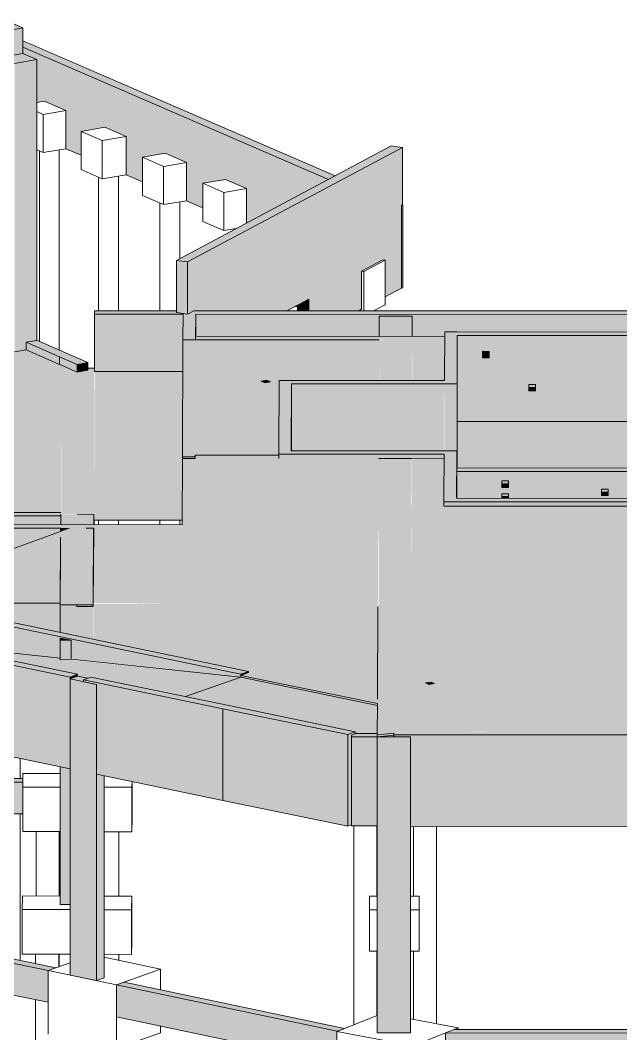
# Model space of a CAD drawing. Header units: centimetres. Extents: x -2102 to 22188, y -1637 to 88376.
# Drawn here: x 20011 to 20918, y 75452 to 76983 of the extents above; entities that cross this region are included whole.
import ezdxf

# ---------------------------------------------------------------- set-up
doc = ezdxf.new("R2010")
doc.units = ezdxf.units.CM
for name, color, linetype, lineweight in [('A-FLOR', 7, 'Continuous', 18), ('S-BEAM', 7, 'Continuous', 18), ('S-COLS', 7, 'Continuous', 18), ('S-FNDN', 7, 'Continuous', 18)]:
    doc.layers.add(name, color=color, linetype=linetype, lineweight=lineweight)

msp = doc.modelspace()

# ---------------------------------------------------------------- hatches: boundary and pattern name
at = {"layer": 'A-FLOR', "true_color": 0xbfbfbf}
for points in [[(19809.52, 76413.48), (20078.43, 76459.68), (20019.81, 76485.23), (20000.85, 76482.82), (19980.97, 76491.49), (19729.63, 76448.31), (19772.51, 76429.62)], [(20651.72, 76438.93), (20651.72, 76500.34), (20602.79, 76500.12), (20603.09, 76438.95), (20651.69, 76438.93)], [(20709.26, 76473.39), (20709.28, 76478.59), (20719.26, 76478.59), (20719.26, 76482.98), (20709.26, 76482.99), (20709.26, 76478.59)], [(20255.42, 76239.67), (20255.81, 76452.36), (20123.08, 76452.4), (20122.15, 76239.71), (20255.34, 76239.67)], [(20072.15, 76239.71), (20073.04, 76442.59), (19602.52, 76361.77), (19601.98, 76239.87), (20065.23, 76239.71)], [(20380.32, 76435.51), (20383.47, 76436.96), (20383.47, 76439.28), (20375, 76437.82), (20376.98, 76436.96)], [(20383.47, 76436.05), (20388.79, 76436.96), (20383.47, 76439.28), (20383.47, 76436.96)], [(20551.04, 76102.52), (20552, 76320.91), (20401.23, 76320.96), (20401.23, 76323.5), (20265.03, 76323.55), (20255.81, 76321.04), (20255.31, 76216), (20121.66, 76216), (20121.16, 76102.67), (20516.42, 76102.53)], [(20650.91, 76254.32), (20650.93, 76320.87), (20602, 76320.05), (20602.47, 76254.33), (20631.59, 76254.32)], [(21057.43, 76102.36), (21058.08, 76248.98), (20601.68, 76249.41), (20601.04, 76102.51), (21057.13, 76102.36)], [(20072.07, 76221.26), (20072.12, 76234.52), (19601.96, 76234.66), (19601.56, 76221.41), (20071.82, 76221.26)], [(20255.37, 76228.13), (20255.31, 76239.67), (20122.15, 76239.67), (20122.15, 76228.17), (20255.34, 76228.13)], [(20071.16, 76102.68), (20071.6, 76202.02), (19818.97, 76110.39), (19855.87, 76102.77), (20065.23, 76102.68)], [(20070.97, 76058.36), (20071.14, 76097.48), (19884.85, 76096.79), (20070.96, 76058.36)], [(20550.4, 75957.44), (20551.01, 76097.33), (20121.14, 76097.47), (20120.92, 76048.04), (20355.5, 75999.61), (20355.5, 75997.68), (20544.5, 75958.65)], [(20551.01, 76097.33), (20551.01, 76102.52), (20121.16, 76102.06), (20121.82, 76097.47), (20550.4, 76097.33)], [(20260.28, 75961.49), (20343.79, 75990.7), (20081.19, 76017.51), (20070.91, 76016.87), (20070.54, 76019.71), (19912.6, 76036.45), (19906.55, 76034.3), (20097.42, 75995.21), (20098.34, 75992.13), (20112.46, 75989.2), (20117.52, 75991.04), (20255.1, 75962.56)], [(20550.16, 75905.97), (20550.17, 75906.26), (20550.16, 75948.09), (20343.63, 75990.65), (20260.28, 75961.49), (20517.01, 75908.34), (20517.01, 75905.98)], [(20628.23, 75979.78), (20631.38, 75981.23), (20631.38, 75983.55), (20623.11, 75982.01), (20624.89, 75981.23)], [(20631.38, 75980.32), (20636.7, 75981.23), (20631.38, 75983.55), (20631.38, 75981.23)]]:
    msp.add_hatch(color=9, dxfattribs=at).paths.add_polyline_path(points, flags=0)
h = msp.add_hatch(color=9, dxfattribs=at)
h.paths.add_polyline_path([(20255.81, 76321.04), (20265.76, 76323.55), (20274.73, 76323.54), (20275.62, 76326.23), (20401.23, 76326.23), (20401.72, 76439.01), (20552.52, 76439.28), (20552.79, 76500.37), (20256.6, 76500.47), (20256, 76362.77)], flags=0)
h.paths.add_polyline_path([(20380.32, 76435.51), (20375, 76437.82), (20383.47, 76439.28), (20388.41, 76436.9), (20383.47, 76436.05)], flags=0)
h = msp.add_hatch(color=9, dxfattribs=at)
h.paths.add_polyline_path([(21049.76, 76263.42), (21049.76, 76267.84), (21039.76, 76267.84), (21039.76, 76263.43), (21042.06, 76263.43)], flags=0)
h.paths.add_polyline_path([(20748.38, 76263.52), (20748.38, 76267.94), (20738.38, 76267.94), (20738.38, 76263.53), (20747.3, 76263.52)], flags=0)
h.paths.add_polyline_path([(20898.94, 76270.21), (20898.94, 76274.62), (20888.94, 76274.62), (20888.94, 76270.21)], flags=0)
h.paths.add_polyline_path([(21039.76, 76277.46), (21039.78, 76282.66), (21049.76, 76282.66), (21049.76, 76287.08), (21039.76, 76287.08), (21039.76, 76282.66)], flags=0)
h.paths.add_polyline_path([(20738.38, 76277.77), (20738.4, 76282.76), (20748.38, 76282.76), (20748.38, 76287.18), (20738.38, 76287.18), (20738.38, 76282.76)], flags=0)
h.paths.add_polyline_path([(21058.86, 76306.7), (21059.17, 76377.09), (20671.02, 76377.22), (20670.84, 76306.83), (21058.38, 76306.7)], flags=0)
h = msp.add_hatch(color=9, dxfattribs=at)
h.paths.add_polyline_path([(21056.04, 75908.69), (21056.3, 75908.69), (21057.13, 76097.16), (20601.01, 76097.31), (20600.18, 75908.84), (21056.02, 75908.69)], flags=0)
h.paths.add_polyline_path([(21043.36, 75955.96), (21038.05, 75958.28), (21046.51, 75959.73), (21051.83, 75957.42), (21046.51, 75956.5)], flags=0)
h.paths.add_polyline_path([(20628.23, 75979.78), (20622.91, 75982.09), (20631.38, 75983.55), (20636.7, 75981.23), (20631.38, 75980.32)], flags=0)
at = {"layer": 'S-BEAM', "true_color": 0xbfbfbf}
for points in [[(20476.54, 76742.78), (20486.61, 76748.15), (20014.64, 76950.89), (20014.64, 76942.22), (20446.57, 76755.72)], [(20352.77, 76676.86), (20476.54, 76742.78), (20014.64, 76942.22), (20014.64, 76932.84), (20035.69, 76923.67), (20035.69, 76858.59), (20047.64, 76860.64), (20079.76, 76846.77), (20079.76, 76789.06), (20102.75, 76779.14), (20102.75, 76815.18), (20138.64, 76821.35), (20170.77, 76807.48), (20170.77, 76749.77), (20195.4, 76739.13), (20195.4, 76776.18), (20229.65, 76782.06), (20261.77, 76768.19), (20261.77, 76710.48), (20286.41, 76699.84), (20286.41, 76736.88), (20320.65, 76742.77), (20352.77, 76728.9), (20352.77, 76703.47)], [(20263.61, 76617.99), (20588.07, 76790.81), (20571.17, 76793.19), (20246.71, 76620.36)], [(20263.61, 76539.12), (20275.62, 76544.26), (20414.58, 76544.51), (20446.57, 76561.55), (20446.57, 76544.18), (20522.45, 76544.26), (20526.56, 76546.45), (20526.56, 76604.16), (20558.55, 76621.2), (20562.11, 76620.69), (20562.11, 76565.38), (20586.73, 76578.49), (20587.49, 76703.94), (20588.07, 76704.34), (20588.07, 76790.81), (20263.61, 76617.99), (20263.61, 76539.12)], [(20586.73, 76578.49), (20589.02, 76578.89), (20588.07, 76703.77), (20586.73, 76703.53), (20586.73, 76604.16)], [(20263.61, 76539.12), (20263.61, 76617.99), (20246.71, 76620.36), (20246.71, 76541.49), (20263.57, 76539.12)], [(20446.57, 76544.18), (20446.57, 76561.55), (20429.69, 76552.56), (20429.69, 76544.19)], [(21698.68, 76538.45), (21698.25, 76543.65), (20273.26, 76544.26), (20263.57, 76539.12), (20246.71, 76541.49), (20245.63, 76544.27), (20122.9, 76544.27), (20123.09, 76539.12), (21698.25, 76538.45)], [(20275.62, 76500.46), (20275.62, 76539.06), (20256.85, 76539.07), (20256.85, 76500.47), (20273.26, 76500.46)], [(20275.8, 76505.66), (20275.85, 76505.66), (20275.65, 76505.66)], [(20651.99, 76500.34), (20651.72, 76505.54), (20275.65, 76505.66), (20275.85, 76500.46), (20651.72, 76500.34)], [(20670.69, 76433.72), (20671.02, 76512.27), (20652.04, 76512.27), (20652.02, 76433.73), (20654.03, 76433.73)], [(21079.15, 76506.93), (21079.15, 76512.13), (20671.04, 76512.27), (20671.02, 76507.07), (21059.17, 76506.94)], [(20070.19, 76474.81), (20086.28, 76477.58), (20035.69, 76499.5), (20019.81, 76496.78), (20065.23, 76476.97)], [(20070.19, 76463.27), (20070.19, 76474.81), (20019.81, 76496.78), (20019.81, 76485.23), (20068.19, 76464.14)], [(20602.52, 76438.95), (20602.79, 76500.36), (20552.79, 76500.14), (20553.09, 76438.96), (20580.62, 76438.95)], [(20719.26, 76473.39), (20719.26, 76478.59), (20709.28, 76478.59), (20709.26, 76473.39), (20716.95, 76473.39)], [(20420.25, 76332.88), (20420.69, 76439.01), (20401.71, 76438.52), (20402.12, 76332.89)], [(20651.69, 76433.73), (20651.44, 76438.93), (20420.72, 76439.01), (20420.69, 76433.81), (20639.9, 76433.73)], [(20651.69, 76332.81), (20651.69, 76433.73), (20420.69, 76433.81), (20420.69, 76332.88), (20651.63, 76332.81)], [(20670.25, 76261.04), (20670.42, 76261.18), (20670.69, 76433.72), (20651.69, 76433.73), (20652.02, 76332.81), (20670.25, 76332.8), (20670.23, 76261.04)], [(20670.81, 76421.5), (20670.85, 76421.51), (20670.81, 76421.51)], [(20789.05, 76423.35), (20788.18, 76428.55), (20779.07, 76428.55), (20779.05, 76423.35)], [(20420.52, 76367.96), (20420.54, 76367.96), (20420.52, 76370.7)], [(20420.55, 76382.1), (20420.6, 76382.1), (20420.53, 76382.1)], [(20670.82, 76363.79), (20670.85, 76363.8), (20670.82, 76363.8)], [(20420.39, 76343.35), (20420.43, 76343.36), (20420.39, 76343.36)], [(20401.23, 76323.5), (20401.23, 76325.94), (20274.8, 76325.94), (20275.62, 76323.54), (20373.97, 76323.51)], [(20651.2, 76320.87), (20650.93, 76327.61), (20401.23, 76327.69), (20401.23, 76320.96), (20650.93, 76320.87)], [(20670.23, 76327.6), (20670.23, 76332.8), (20401.25, 76332.88), (20402.12, 76327.69), (20667.22, 76327.6)], [(20420.26, 76334.21), (20420.39, 76334.21), (20420.26, 76334.21)], [(20420.38, 76332.88), (20420.39, 76332.92), (20420.37, 76332.88)], [(20669.93, 76261.04), (20670.23, 76327.6), (20651.23, 76327.61), (20651.63, 76261.05), (20666.82, 76261.04)], [(20576.15, 76099.92), (20576.16, 76102.52), (20601.04, 76102.52), (20601.68, 76320.89), (20552, 76320.91), (20552.05, 76099.93), (20566.55, 76099.92)], [(21160.22, 76301.47), (21160.22, 76306.67), (20670.45, 76306.83), (20670.68, 76301.63), (21159.91, 76301.47)], [(20748.38, 76277.56), (20748.38, 76282.76), (20738.4, 76282.76), (20738.38, 76277.56)], [(21159.91, 76255.68), (21159.91, 76260.88), (20650.93, 76261.04), (20651.63, 76255.85), (21158.58, 76255.68)], [(20670.04, 76261.04), (20670.23, 76261.33), (20670.04, 76261.05)], [(20748.38, 76261.02), (20747.3, 76263.52), (20738.4, 76263.53), (20738.39, 76261.02)], [(20898.94, 76265.01), (20898.94, 76270.21), (20888.96, 76270.21), (20888.94, 76265.01)], [(20650.91, 76249.39), (20650.91, 76254.32), (20601.71, 76254.32), (20602.47, 76249.41), (20634.24, 76249.4)], [(20072.12, 76234.52), (20072.12, 76239.71), (19576.98, 76239.86), (19578.1, 76234.66), (20070.19, 76234.52)], [(20097.14, 76234.21), (20096.58, 76237.09), (20072.14, 76236.81), (20073.04, 76234.21), (20096.78, 76234.21)], [(20122.15, 76236.8), (20122.15, 76239.71), (20097.15, 76239.71), (20097.15, 76236.81), (20122.12, 76236.8)], [(19985.81, 76179.54), (20071.78, 76210.72), (20071.74, 76216.06), (19440.63, 76216.06), (19440.63, 76188.52), (19484.49, 76179.7), (19914.84, 76179.56)], [(20255.31, 76216), (20255.31, 76221.2), (19440.65, 76221.47), (19441.41, 76216.27), (20122.15, 76216.06), (20122.15, 76216.04), (20255.31, 76216)], [(20121.15, 76100.06), (20121.16, 76216.04), (20110.26, 76216.04), (20071.74, 76202.07), (20072.12, 76100.08), (20120.91, 76100.06)], [(20071.78, 76210.72), (20086.49, 76216.06), (20071.82, 76216.04)], [(20344.05, 75995.46), (20355.5, 75999.61), (19421.94, 76192.38), (19410.49, 76188.23), (20315.89, 76001.27)], [(20344.05, 75990.65), (20343.79, 75995.51), (19410.49, 76188.23), (19410.49, 76135.88), (19547.02, 76107.93), (19547.07, 76121.55), (19556.07, 76119.69), (19556.07, 76106.07), (19752.96, 76065.75), (19792.91, 76061.17), (19914.84, 76036.24), (20070.91, 76019.67), (20070.93, 76049.93), (20087.52, 76046.5), (20087.52, 76017.91), (20343.79, 75990.7)], [(20086.04, 75991.05), (20096.24, 75995.46), (19249.19, 76168.48), (19250.15, 76162.23), (20064.53, 75995.46)], [(20071.39, 76153.85), (20071.46, 76153.92), (20071.39, 76153.9)], [(20071.05, 76097.48), (20071.14, 76097.63), (20070.85, 76102.68), (19860.76, 76101.77), (19881.2, 76097.54), (20070.96, 76097.48)], [(20120.92, 76048.04), (20120.91, 76097.47), (20096.14, 76097.48), (20096.14, 76100.07), (20071.15, 76099.74), (20072.01, 76058.14), (20120.91, 76048.05)], [(20121.15, 76097.47), (20120.91, 76100.06), (20096.15, 76099.79), (20096.15, 76097.47), (20121.14, 76097.47)], [(20550.16, 75903.65), (20600.18, 75908.84), (20601.01, 76099.91), (20551.03, 76099.92), (20550.17, 75905.97)], [(21057.13, 76097.16), (21057.13, 76102.36), (20576.16, 76102.51), (20576.16, 76099.92), (20601.03, 76099.62), (20601.04, 76097.31), (21056.74, 76097.16)], [(20070.91, 76016.87), (20087.52, 76017.91), (20087.52, 76046.5), (20070.91, 76046.51), (20070.91, 76019.67)], [(20087.52, 76046.5), (20070.93, 76049.93), (20070.93, 76046.51)], [(20086.04, 75988.16), (20097.42, 75992.33), (20097.09, 75995.09), (20086.04, 75991.05)], [(20316.99, 75943.23), (20328.45, 75947.37), (20116.85, 75990.8), (20106.09, 75986.89), (20315.89, 75943.45)], [(20316.99, 75804.72), (20315.89, 75943.45), (20106.09, 75986.89), (20106.09, 75984), (20125.89, 75979.9), (20125.89, 75844.29), (20315.89, 75804.95)], [(20344.05, 75993.53), (20355.5, 75997.68), (20355.5, 75999.61), (20344.05, 75995.46)], [(20550.37, 75950.93), (20550.37, 75957.44), (20355.5, 75997.68), (20344.05, 75993.53), (20537.71, 75953.54)], [(20550.36, 75948.05), (20550.16, 75950.97), (20344.05, 75993.53), (20344.05, 75990.65), (20550.16, 75948.09)], [(20505.55, 75904.19), (20516.42, 75908.46), (20328.45, 75947.37), (20316.99, 75943.23), (20410.92, 75923.78)], [(20505.55, 75765.69), (20505.55, 75904.19), (20316.99, 75943.23), (20316.99, 75804.72)], [(21696.57, 75903.27), (21696.57, 75908.47), (21106.04, 75908.53), (21106.02, 75906.07), (21056.03, 75906.09), (21056.02, 75908.69), (20600.16, 75908.83), (20575.3, 75905.96), (20575.29, 75903.64), (21669.46, 75903.28)], [(20505.55, 75765.69), (20511.27, 75768.24), (20511.28, 75903.38), (20517.01, 75905.98), (20516.26, 75908.06), (20505.55, 75904.19), (20505.55, 75817.13)], [(20550.16, 75900.77), (20550.16, 75905.97), (20516.42, 75905.24), (20511.28, 75903.38), (20511.27, 75900.78), (20517.01, 75900.78)], [(20550.16, 75766.11), (20550.16, 75900.77), (20511.27, 75900.78), (20511.27, 75766.12), (20516.42, 75766.12)], [(20550.16, 75900.77), (20575.29, 75903.65), (20575.29, 75906.26), (20550.16, 75903.65)], [(21696.57, 75764.77), (21696.57, 75903.27), (20575.29, 75903.27), (20575.3, 75900.76), (20600.16, 75900.58), (20600.16, 75765.13), (21056.02, 75764.98), (21056.74, 75900.6), (21106.02, 75900.58), (21106.02, 75764.97), (21669.46, 75764.78)], [(20014.72, 75832.47), (20014.61, 75837.67), (19614.48, 75837.8), (19614.46, 75832.61), (20014.61, 75832.47)], [(20014.61, 75784.38), (20014.61, 75832.47), (19614.46, 75832.61), (19614.46, 75784.51), (19914.84, 75784.41)], [(20052.8, 75499.76), (20052.8, 75547.85), (19560.58, 75648.53), (19560.58, 75600.44), (20015.1, 75507.47)], [(20052.99, 75547.82), (20064.36, 75551.98), (19639.72, 75638.83), (19629.06, 75634.84), (19714.31, 75617.09), (20015.1, 75555.57)], [(20489.51, 75456.13), (20500.88, 75460.29), (20167.61, 75530.14), (20156.06, 75526.01), (20315.89, 75492.51)], [(20489.17, 75408.11), (20489.17, 75456.2), (20156.06, 75526.01), (20156.06, 75477.92), (20364.81, 75434.17)], [(21056.02, 75453.35), (21056.02, 75458.55), (20666.28, 75458.68), (20653.35, 75453.48), (21040.27, 75453.35)], [(21087.05, 75405.25), (21071.78, 75453.34), (20653.35, 75453.48), (20653.35, 75429.96), (20693.16, 75421.69), (20711.9, 75428.45), (20759.69, 75418.52), (20759.69, 75407.87), (20771.82, 75405.35), (21071.78, 75405.25)]]:
    msp.add_hatch(color=9, dxfattribs=at).paths.add_polyline_path(points, flags=0)
h = msp.add_hatch(color=9, dxfattribs=at)
h.paths.add_polyline_path([(20939.26, 76423.35), (20939.97, 76428.5), (20949.26, 76428.5), (20949.26, 76432.91), (20939.26, 76432.91), (20939.26, 76428.5)], flags=0)
h.paths.add_polyline_path([(20779.05, 76423.35), (20779.07, 76428.55), (20789.05, 76429.05), (20789.05, 76432.97), (20779.05, 76432.92), (20779.05, 76428.55)], flags=0)
h.paths.add_polyline_path([(20256.39, 76452.36), (20255.81, 76539.07), (20122.87, 76539.12), (20123.48, 76452.4), (20255.81, 76452.36)], flags=0)
h.paths.add_polyline_path([(20122.9, 76457.6), (20122.9, 76457.61), (20122.9, 76499.18)], flags=0)
h.paths.add_polyline_path([(21698.44, 76482.66), (21698.25, 76538.45), (20275.85, 76539.06), (20275.85, 76505.66), (20553.09, 76505.66), (20553.11, 76536.05), (20603.09, 76535.84), (20603.11, 76505.56), (20652.01, 76505.66), (20652.04, 76512.27), (21053.08, 76512.27), (21053.11, 76535.84), (21103.08, 76535.82), (21103.08, 76512.12), (21559.04, 76511.97), (21559.03, 76482.71), (21698.25, 76482.66)], flags=0)
h.paths.add_polyline_path([(20719.26, 76482.98), (20719.26, 76483), (20716.95, 76482.98)], flags=0)
h = msp.add_hatch(color=9, dxfattribs=at)
h.paths.add_polyline_path([(21079.15, 76377.08), (21079.15, 76506.93), (20671.02, 76507.07), (20671.02, 76377.22), (21061.29, 76377.09)], flags=0)
h.paths.add_polyline_path([(20949.26, 76423.3), (20939.26, 76423.35), (20939.26, 76432.92), (20949.26, 76432.91), (20949.26, 76423.3)], flags=0)
h.paths.add_polyline_path([(20789.05, 76423.35), (20779.05, 76423.35), (20779.05, 76432.97), (20789.05, 76432.92)], flags=0)
h.paths.add_polyline_path([(20716.95, 76473.39), (20709.26, 76473.39), (20709.26, 76483.01), (20719.26, 76482.98), (20719.26, 76473.39)], flags=0)
h = msp.add_hatch(color=9, dxfattribs=at)
h.paths.add_polyline_path([(18736.73, 76213.05), (18805.46, 76224.85), (18805.46, 76241.01), (18711.66, 76223.98), (18730.28, 76215.86)], flags=0)
h.paths.add_polyline_path([(18894.04, 76240.07), (19139.4, 76282.22), (19139.4, 76298.37), (18894.02, 76256.22), (18894.02, 76240.07)], flags=0)
h.paths.add_polyline_path([(19182.13, 76289.56), (19196.72, 76292.06), (19196.72, 76308.22), (19182.13, 76304.59), (19182.13, 76303.41)], flags=0)
h.paths.add_polyline_path([(19249.19, 76301.08), (20105.02, 76448.09), (20078.43, 76459.68), (19249.19, 76317.23), (19249.19, 76304.59)], flags=0)
h = msp.add_hatch(color=9, dxfattribs=at)
h.paths.add_polyline_path([(20097.14, 76237.09), (20097.15, 76239.72), (20122.15, 76239.71), (20122.15, 76452.59), (20112.87, 76454.44), (20096.78, 76451.68), (20105.02, 76448.09), (20073.04, 76442.59), (20073.04, 76239.72), (20072.15, 76239.71), (20073.04, 76237.1), (20096.78, 76237.09)], flags=0)
h.paths.add_polyline_path([(20122.87, 76452.6), (20122.15, 76457.6), (20112.87, 76457.6), (20112.87, 76454.44), (20122.42, 76452.68)], flags=0)
h = msp.add_hatch(color=9, dxfattribs=at)
h.paths.add_polyline_path([(20670.69, 76433.72), (20670.87, 76438.93), (20670.69, 76433.73)], flags=0)
h.paths.add_polyline_path([(20670.69, 76306.83), (20670.7, 76306.83), (20670.69, 76361.06)], flags=0)
h = msp.add_hatch(color=9, dxfattribs=at)
h.paths.add_polyline_path([(21160.22, 76202.79), (21159.91, 76301.47), (21141.22, 76301.48), (21141.22, 76260.89), (21159.93, 76260.88), (21159.91, 76202.79)], flags=0)
h.paths.add_polyline_path([(21058.21, 76260.92), (21058.09, 76301.5), (20670.42, 76301.63), (20670.5, 76261.04), (20738.38, 76261.04), (20738.38, 76267.94), (20748.38, 76267.94), (20748.38, 76261.02), (21039.76, 76261.04), (21039.76, 76267.84), (21049.76, 76267.84), (21049.76, 76260.92), (21058.09, 76260.92)], flags=0)
h.paths.add_polyline_path([(20898.94, 76265.01), (20888.94, 76265.01), (20888.94, 76274.63), (20898.94, 76274.62), (20898.94, 76265.01)], flags=0)
h.paths.add_polyline_path([(21049.76, 76277.46), (21039.76, 76277.46), (21039.76, 76287.08), (21049.76, 76287.08)], flags=0)
h.paths.add_polyline_path([(20748.38, 76277.56), (20738.38, 76277.56), (20738.38, 76287.18), (20748.38, 76287.18)], flags=0)
h = msp.add_hatch(color=9, dxfattribs=at)
h.paths.add_polyline_path([(21140.27, 76110.45), (21140.28, 76237.41), (21108.08, 76237.42), (21108.08, 76110.46), (21139.58, 76110.45)], flags=0)
h.paths.add_polyline_path([(21140.88, 76248.96), (21140.91, 76255.69), (20650.91, 76255.85), (20652.08, 76249.12), (21139.58, 76248.96)], flags=0)
h = msp.add_hatch(color=9, dxfattribs=at)
h.paths.add_polyline_path([(19818.97, 76110.39), (20071.6, 76202.02), (20071.6, 76210.65), (19804, 76113.48), (19815.59, 76111.09)], flags=0)
h.paths.add_polyline_path([(20071.74, 76202.07), (20110.27, 76216.05), (20086.46, 76216.04), (20071.78, 76210.72)], flags=0)
h = msp.add_hatch(color=9, dxfattribs=at)
h.paths.add_polyline_path([(20086.02, 75852.55), (20086.02, 75991.05), (19249.19, 76162.42), (19250.15, 76023.72), (20015.1, 75867.07)], flags=0)
h.paths.add_polyline_path([(19553.86, 75979.32), (19545.24, 75979.34), (19545.29, 76029.17), (19553.86, 76027.32), (19553.86, 76021.75)], flags=0)
at = {"layer": 'S-COLS', "true_color": 0xc0c0c0}
for points in [[(19998.55, 76968.68), (20014.64, 76971.45), (19988.06, 76983.04), (19971.97, 76980.27), (19988.76, 76972.95)], [(19998.55, 76930.21), (20014.64, 76932.94), (20014.64, 76971.45), (19998.55, 76968.68), (19998.55, 76930.54)], [(20603.09, 76505.56), (20602.79, 76535.92), (20553.09, 76535.94), (20553.09, 76505.57), (20602.79, 76505.56)], [(20603.09, 76535.92), (20603.09, 76536.03), (20553.11, 76535.94)], [(20096.78, 76463.22), (20112.87, 76465.99), (20086.28, 76477.58), (20070.19, 76474.81), (20086.28, 76467.8)], [(20096.78, 76451.68), (20096.78, 76463.22), (20070.19, 76474.81), (20070.19, 76463.27), (20086.28, 76456.25)], [(20096.78, 76451.68), (20112.87, 76454.44), (20112.87, 76465.99), (20096.78, 76463.22), (20096.78, 76454.44)], [(20122.12, 76221.24), (20122.12, 76231.6), (20072.12, 76231.61), (20072.12, 76221.26), (20121.82, 76221.24)], [(20122.12, 76231.6), (20122.12, 76236.8), (20097.14, 76236.8), (20096.57, 76234.21), (20072.14, 76234.21), (20073.04, 76231.61), (20115.36, 76231.6)], [(20125.89, 75532.65), (20125.89, 75979.9), (20086.02, 75988.16), (20086.02, 75540.91), (20115.36, 75534.83)], [(20106.09, 75984), (20106.09, 75986.89), (20112.46, 75989.2), (20097.09, 75992.16), (20086.04, 75988.15), (20097.42, 75985.8)], [(20600.16, 75453.5), (20600.16, 75900.75), (20550.16, 75900.77), (20550.16, 75453.52), (20566.55, 75453.51)], [(20575.29, 75900.76), (20574.36, 75903.27), (20550.4, 75900.77), (20566.55, 75900.76)], [(20086.02, 75647.34), (20086.02, 75852.55), (20071.14, 75855.6), (20071.14, 75647.34)], [(20125.89, 75532.65), (20137.36, 75536.8), (20137.07, 75841.97), (20125.89, 75844.29), (20125.89, 75544.32)], [(20600.16, 75453.5), (20600.18, 75680.73), (20600.16, 75455.59)]]:
    msp.add_hatch(color=9, dxfattribs=at).paths.add_polyline_path(points, flags=0)
at = {"layer": 'S-COLS', "true_color": 0x0080ff}
for points in [[(20002.24, 76917.92), (20035.69, 76923.67), (20013.3, 76932.74), (19981.06, 76927.15), (20002.03, 76918.01)], [(20002.24, 76482.22), (20019.81, 76485.23), (20019.81, 76496.78), (20035.69, 76499.5), (20035.69, 76923.67), (20002.24, 76917.92), (20002.24, 76483)]]:
    msp.add_hatch(color=150, dxfattribs=at).paths.add_polyline_path(points, flags=0)

# ---------------------------------------------------------------- linework, layer by layer
at = {"layer": 'A-FLOR', "lineweight": 9}
for p, q in [((20256.6, 76500.47), (20255.81, 76321.04)), ((20552.79, 76500.37), (20256.6, 76500.47)), ((20070.19, 76463.27), (20019.81, 76485.23)), ((20719.35, 76482.98), (20709.26, 76482.99)), ((20073.13, 76461.99), (20070.19, 76463.27)), ((20078.43, 76459.68), (20073.13, 76461.99)), ((20256.39, 76452.36), (20123.08, 76452.4)), ((20375, 76437.82), (20383.47, 76439.28)), ((20380.32, 76435.51), (20375, 76437.82)), ((20388.79, 76436.96), (20380.32, 76435.51)), ((20383.47, 76439.28), (20388.79, 76436.96)), ((20383.47, 76436.05), (20383.47, 76439.28)), ((20671.02, 76377.22), (20670.71, 76306.83)), ((21059.17, 76377.09), (20671.02, 76377.22)), ((20255.79, 76323.55), (20255.34, 76221.2)), ((20274.73, 76323.54), (20255.79, 76323.55)), ((20274.85, 76321.03), (20274.87, 76326.23)), ((20274.87, 76326.23), (20401.23, 76325.94)), ((20255.81, 76321.04), (20274.85, 76321.03)), ((20072.12, 76234.52), (19601.96, 76234.66)), ((19601.98, 76239.87), (20072.15, 76239.71)), ((20072.12, 76231.61), (20072.12, 76234.52)), ((20072.12, 76222.98), (20072.12, 76221.26)), ((20121.66, 76216.04), (20121.16, 76102.67)), ((20255.37, 76228.13), (20122.15, 76228.17)), ((20071.16, 76102.68), (20071.6, 76202.02)), ((20071.6, 76202.02), (20071.6, 76190.48)), ((20071.6, 76190.48), (20071.37, 76138.48)), ((19855.87, 76102.77), (20071.16, 76102.68)), ((20121.16, 76102.06), (20121.16, 76099.78)), ((20550.4, 75957.44), (20551.01, 76097.33)), ((20070.91, 76019.67), (19912.67, 76036.47)), ((20343.79, 75990.7), (20087.52, 76017.91)), ((20260.28, 75961.49), (20343.79, 75990.7)), ((20550.36, 75948.05), (20343.79, 75990.7)), ((20343.79, 75990.7), (20343.79, 75990.7)), ((20622.91, 75982.09), (20631.38, 75983.55)), ((20628.23, 75979.78), (20622.91, 75982.09)), ((20636.7, 75981.23), (20628.23, 75979.78)), ((20631.38, 75983.55), (20636.7, 75981.23)), ((20631.38, 75980.32), (20631.38, 75983.55)), ((20517.01, 75905.98), (20550.17, 75905.97))]:
    msp.add_line(p, q, dxfattribs=at)
at = {"layer": 'S-BEAM', "lineweight": 9}
for p, q in [((20486.61, 76748.15), (20014.64, 76951.93)), ((20014.64, 76942.22), (20476.54, 76742.78)), ((20047.64, 76860.64), (20079.76, 76846.77)), ((20079.76, 76846.77), (20079.76, 76789.06)), ((20138.64, 76821.35), (20170.77, 76807.48)), ((20170.77, 76807.48), (20170.77, 76749.77)), ((20079.76, 76789.06), (20102.75, 76779.14)), ((20229.65, 76782.06), (20261.77, 76768.19)), ((20571.17, 76793.19), (20246.71, 76620.36)), ((20263.61, 76617.99), (20588.07, 76790.81)), ((20571.17, 76793.19), (20588.07, 76790.81)), ((20588.07, 76790.81), (20588.07, 76704.25)), ((20261.77, 76768.19), (20261.77, 76710.48)), ((20170.77, 76749.77), (20195.4, 76739.13)), ((20320.65, 76742.77), (20352.77, 76728.9)), ((20352.77, 76728.9), (20352.77, 76676.86)), ((20261.77, 76710.48), (20286.41, 76699.84)), ((20586.73, 76703.53), (20588.07, 76704.25)), ((20589.02, 76703.93), (20586.73, 76703.53)), ((20586.73, 76578.49), (20586.73, 76703.53)), ((20589.02, 76578.89), (20589.02, 76703.93)), ((20263.61, 76617.99), (20246.71, 76620.36)), ((20246.71, 76620.36), (20246.71, 76541.49)), ((20263.61, 76539.12), (20263.61, 76617.99)), ((20526.56, 76604.16), (20558.55, 76621.2)), ((20526.56, 76546.45), (20526.56, 76604.16)), ((20562.11, 76565.38), (20586.73, 76578.49)), ((20586.73, 76578.49), (20589.02, 76578.89)), ((20414.58, 76544.51), (20446.57, 76561.55)), ((20429.69, 76544.19), (20429.69, 76552.56)), ((20446.57, 76561.55), (20446.57, 76544.18)), ((20122.87, 76539.12), (20122.9, 76544.32)), ((20122.87, 76452.56), (20122.87, 76539.12)), ((20122.87, 76539.12), (20256.85, 76539.07)), ((20246.71, 76544.27), (20122.9, 76544.32)), ((20246.71, 76541.49), (20263.61, 76539.12)), ((20256.85, 76539.07), (20256.62, 76500.47)), ((20263.61, 76539.12), (20273.26, 76544.26)), ((21698.71, 76543.65), (20273.26, 76544.26)), ((20275.62, 76500.46), (20275.85, 76539.06)), ((20275.85, 76505.66), (20275.85, 76539.06)), ((20275.85, 76539.06), (21698.68, 76538.45)), ((20522.25, 76544.15), (20526.56, 76546.45)), ((20553.09, 76536.05), (20603.09, 76536.03)), ((20275.65, 76505.66), (20275.62, 76500.46)), ((20652.01, 76505.54), (20275.65, 76505.66)), ((20652.04, 76512.27), (20651.72, 76438.93)), ((20671.04, 76512.27), (20652.04, 76512.27)), ((20670.69, 76433.72), (20671.02, 76507.07)), ((20671.02, 76507.07), (21079.15, 76506.93)), ((20671.02, 76507.07), (20671.02, 76377.22)), ((21079.17, 76512.13), (20671.04, 76512.27)), ((20035.69, 76499.5), (20019.81, 76496.78)), ((20019.81, 76496.78), (20070.19, 76474.81)), ((20019.81, 76485.23), (20019.81, 76496.78)), ((20086.28, 76477.58), (20036.74, 76499.18)), ((20256.62, 76500.47), (20275.62, 76500.46)), ((20275.62, 76500.46), (20552.79, 76500.37)), ((20070.19, 76474.81), (20070.19, 76463.27)), ((20709.26, 76483.01), (20719.26, 76483)), ((20709.26, 76473.39), (20709.26, 76483.01)), ((20709.28, 76478.59), (20709.26, 76473.39)), ((20709.28, 76483.01), (20709.28, 76478.59)), ((20709.28, 76478.59), (20719.26, 76478.59)), ((20719.26, 76483), (20719.26, 76473.39)), ((20078.43, 76459.68), (20096.78, 76451.68)), ((20719.26, 76473.39), (20709.26, 76473.39)), ((20112.87, 76454.44), (20096.78, 76451.68)), ((20122.9, 76457.6), (20112.87, 76457.6)), ((20122.87, 76452.56), (20123.09, 76452.56)), ((20123.08, 76452.4), (20123.09, 76452.56)), ((20401.72, 76439.01), (20401.25, 76332.89)), ((20420.72, 76439.01), (20401.72, 76439.01)), ((20420.25, 76332.88), (20420.69, 76433.81)), ((20420.69, 76433.81), (20651.69, 76433.73)), ((20420.69, 76433.81), (20420.69, 76342.43)), ((20651.72, 76438.93), (20420.72, 76439.01)), ((20651.69, 76433.73), (20670.69, 76433.72)), ((20670.69, 76433.72), (20670.69, 76306.83)), ((20670.84, 76428.38), (20670.85, 76431.12)), ((20670.85, 76431.12), (20670.85, 76421.5)), ((20779.05, 76432.97), (20789.05, 76432.97)), ((20779.05, 76423.35), (20779.05, 76432.97)), ((20779.07, 76432.97), (20779.07, 76428.55)), ((20789.05, 76432.97), (20789.05, 76423.35)), ((20670.84, 76418.76), (20670.84, 76428.38)), ((20670.85, 76421.5), (20670.84, 76418.76)), ((20779.07, 76428.55), (20779.05, 76423.35)), ((20789.05, 76423.35), (20779.05, 76423.35)), ((20779.07, 76428.55), (20789.05, 76428.55)), ((20420.59, 76388.98), (20420.6, 76391.72)), ((20420.59, 76379.36), (20420.59, 76388.98)), ((20420.6, 76391.72), (20420.6, 76382.1)), ((20420.51, 76370.8), (20420.52, 76373.54)), ((20420.51, 76361.19), (20420.51, 76370.8)), ((20420.52, 76373.54), (20420.52, 76363.92)), ((20420.54, 76377.58), (20420.55, 76380.32)), ((20420.54, 76367.96), (20420.54, 76377.58)), ((20420.55, 76370.7), (20420.54, 76367.96)), ((20420.55, 76380.32), (20420.55, 76370.7)), ((20420.6, 76382.1), (20420.59, 76379.36)), ((20670.84, 76370.67), (20670.85, 76373.41)), ((20670.84, 76361.06), (20670.84, 76370.67)), ((20670.85, 76373.41), (20670.85, 76363.79)), ((20420.42, 76350.23), (20420.43, 76352.97)), ((20420.43, 76352.97), (20420.43, 76343.35)), ((20420.52, 76363.92), (20420.51, 76361.19)), ((20670.85, 76363.79), (20670.84, 76361.06)), ((20420.38, 76341.09), (20420.39, 76343.83)), ((20420.38, 76332.88), (20420.38, 76341.09)), ((20420.39, 76343.83), (20420.39, 76334.21)), ((20420.42, 76340.61), (20420.42, 76350.23)), ((20420.43, 76343.35), (20420.42, 76340.61)), ((20274.73, 76323.54), (20274.81, 76326.23)), ((20401.23, 76325.94), (20274.81, 76326.23)), ((20401.25, 76332.89), (20401.23, 76327.69)), ((20401.23, 76327.69), (20651.23, 76327.61)), ((20401.23, 76327.69), (20401.23, 76320.96)), ((20670.25, 76332.8), (20420.25, 76332.88)), ((20420.39, 76334.21), (20420.39, 76332.88)), ((20651.23, 76327.61), (20650.93, 76261.05)), ((20669.93, 76261.04), (20670.23, 76327.6)), ((20670.23, 76327.6), (20670.25, 76332.8)), ((20670.25, 76332.8), (20670.25, 76261.04)), ((20602, 76320.89), (20552, 76320.91)), ((20602, 76320.89), (20651.2, 76320.87)), ((20670.42, 76301.63), (20670.45, 76306.83)), ((21160.25, 76306.67), (20670.45, 76306.83)), ((20670.42, 76261.04), (20670.42, 76301.63)), ((20670.42, 76301.63), (21058.38, 76301.5)), ((20738.38, 76287.18), (20748.38, 76287.18)), ((20738.38, 76277.56), (20738.38, 76287.18)), ((20738.4, 76282.76), (20738.38, 76277.56)), ((20748.38, 76277.56), (20738.38, 76277.56)), ((20738.4, 76287.18), (20738.4, 76282.76)), ((20738.4, 76282.76), (20748.38, 76282.76)), ((20748.38, 76287.18), (20748.38, 76277.56)), ((20650.93, 76261.05), (20650.91, 76255.85)), ((21159.93, 76260.88), (20669.93, 76261.04)), ((20738.38, 76267.94), (20748.38, 76267.94)), ((20738.38, 76261.02), (20738.38, 76267.94)), ((20738.4, 76263.53), (20738.39, 76261.02)), ((20738.4, 76267.97), (20738.4, 76263.53)), ((20738.4, 76263.53), (20748.38, 76263.52)), ((20748.38, 76267.94), (20748.38, 76261.02)), ((20888.94, 76274.63), (20898.94, 76274.62)), ((20888.94, 76265.01), (20888.94, 76274.63)), ((20888.96, 76270.21), (20888.94, 76265.01)), ((20898.94, 76265.01), (20888.94, 76265.01)), ((20888.96, 76274.63), (20888.96, 76270.21)), ((20888.96, 76270.21), (20898.94, 76270.21)), ((20898.94, 76274.62), (20898.94, 76265.01)), ((20650.91, 76255.85), (21140.91, 76255.69)), ((20650.91, 76255.85), (20650.91, 76249.12)), ((20650.91, 76249.12), (21058.08, 76248.98)), ((19576.96, 76234.66), (20072.12, 76234.52)), ((20072.15, 76239.72), (19837.06, 76239.79)), ((20072.12, 76234.52), (20072.14, 76237.1)), ((20072.12, 76231.61), (20072.12, 76234.52)), ((20072.14, 76234.21), (20072.14, 76237.1)), ((19440.63, 76216.27), (20071.82, 76216.06)), ((20255.34, 76221.2), (19440.65, 76221.47)), ((20071.78, 76210.72), (20071.82, 76216.06)), ((20121.82, 76216.04), (20110.27, 76216.05)), ((20121.15, 76100.06), (20121.82, 76216.04)), ((20122.15, 76228.17), (20122.15, 76221.24)), ((20122.4, 76222.22), (20122.4, 76228.17)), ((20122.42, 76227.69), (20122.4, 76222.22)), ((20122.47, 76228.17), (20122.44, 76221.24)), ((20071.78, 76210.72), (19803.8, 76113.53)), ((20071.74, 76202.07), (20071.17, 76102.68)), ((20071.6, 76202.02), (20071.74, 76202.07)), ((19410.49, 76188.23), (20344.05, 75995.46)), ((20355.5, 75999.61), (19421.94, 76192.38)), ((20097.42, 75995.21), (19249.95, 76168.76)), ((19250.15, 76162.23), (20086.04, 75991.05)), ((20071.17, 76102.68), (19858.16, 76102.75)), ((20071.14, 76097.48), (20070.97, 76058.36)), ((20071.15, 76100.08), (20071.14, 76097.48)), ((20071.17, 76102.68), (20071.15, 76100.08)), ((20071.15, 76100.08), (20121.15, 76100.06)), ((20096.15, 76100.07), (20071.15, 76100.08)), ((20096.14, 76097.47), (20096.15, 76100.07)), ((20121.14, 76097.47), (20096.14, 76097.47)), ((20096.15, 76100.07), (20096.15, 76097.47)), ((20121.15, 76097.47), (20121.17, 76099.78)), ((20121.17, 76099.78), (20121.17, 76097.47)), ((20551.01, 76097.33), (20550.4, 75957.44)), ((20070.91, 76046.51), (20070.93, 76049.93)), ((20087.52, 76046.5), (20070.91, 76046.51)), ((20070.91, 76016.87), (20070.91, 76046.51)), ((20070.93, 76049.93), (20087.52, 76046.5)), ((20087.52, 76046.5), (20087.52, 76017.91)), ((20086.02, 75852.55), (19250.15, 76023.72)), ((20087.52, 76017.91), (20070.91, 76016.87)), ((20097.42, 75995.21), (20086.04, 75991.05)), ((20086.04, 75991.05), (20086.04, 75988.15)), ((20097.42, 75992.33), (20097.42, 75995.21)), ((20117.52, 75991.04), (20106.09, 75986.89)), ((20106.09, 75986.89), (20316.99, 75943.23)), ((20106.09, 75986.89), (20106.09, 75984)), ((20328.45, 75947.37), (20117.52, 75991.04)), ((20355.5, 75999.61), (20344.05, 75995.46)), ((20344.05, 75993.53), (20355.5, 75997.68)), ((20344.05, 75995.46), (20344.05, 75990.65)), ((20344.05, 75990.65), (20344.05, 75993.53)), ((20344.05, 75993.53), (20550.37, 75950.93)), ((20355.5, 75997.68), (20355.5, 75999.61)), ((20106.09, 75984), (20125.89, 75979.9)), ((20125.89, 75979.9), (20125.89, 75844.29)), ((20316.99, 75943.23), (20505.55, 75904.19)), ((20316.99, 75943.23), (20316.99, 75804.72)), ((20316.99, 75804.72), (20316.99, 75943.23)), ((20517.01, 75908.34), (20328.45, 75947.37)), ((20550.37, 75950.93), (20550.16, 75903.65)), ((20517.01, 75908.34), (20505.55, 75904.19)), ((20517.01, 75905.45), (20517.01, 75908.34)), ((20505.55, 75904.19), (20505.55, 75765.69)), ((20511.27, 75900.78), (20511.28, 75903.38)), ((20511.27, 75766.12), (20511.27, 75900.78)), ((20511.27, 75900.78), (20550.16, 75900.77)), ((20517.01, 75905.45), (20511.28, 75903.38)), ((20550.17, 75905.97), (20517.01, 75905.98)), ((20550.16, 75903.65), (20575.3, 75906.26)), ((20550.16, 75900.77), (20550.16, 75903.65)), ((20550.16, 75900.77), (20575.29, 75903.37)), ((20550.16, 75766.11), (20550.16, 75900.77)), ((20575.3, 75906.26), (20575.29, 75903.64)), ((20575.29, 75903.64), (21696.57, 75903.27)), ((20575.29, 75903.64), (20575.29, 75900.76)), ((20575.29, 75900.76), (20600.16, 75900.75)), ((20600.16, 75900.75), (20600.16, 75765.13)), ((19614.46, 75832.61), (20014.72, 75832.47)), ((20014.8, 75837.67), (19614.48, 75837.8)), ((20014.72, 75832.47), (20014.8, 75837.67)), ((20316.99, 75804.72), (20125.89, 75844.29)), ((20505.55, 75765.69), (20316.99, 75804.72)), ((20014.61, 75784.38), (19614.46, 75784.51)), ((20505.55, 75765.69), (20511.27, 75767.76)), ((20550.16, 75766.11), (20511.27, 75766.12)), ((21056.02, 75764.98), (20600.16, 75765.13)), ((19560.58, 75648.53), (20052.99, 75547.82)), ((20064.36, 75551.98), (19639.72, 75638.83)), ((20052.8, 75499.76), (19560.58, 75600.44)), ((20064.36, 75551.98), (20052.99, 75547.82)), ((20156.06, 75526.01), (20167.61, 75530.14)), ((20156.06, 75477.92), (20156.06, 75526.01)), ((20156.06, 75526.01), (20489.51, 75456.13)), ((20500.88, 75460.29), (20167.61, 75530.14)), ((20489.17, 75408.11), (20156.06, 75477.92)), ((20498.62, 75459.39), (20489.51, 75456.13)), ((20498.62, 75459.39), (20500.88, 75460.29)), ((20666.28, 75458.68), (20653.35, 75453.48)), ((20653.35, 75453.48), (21090.78, 75453.34)), ((20653.35, 75453.48), (20653.35, 75429.96)), ((21056.02, 75458.55), (20666.28, 75458.68))]:
    msp.add_line(p, q, dxfattribs=at)
at = {"layer": 'S-COLS', "lineweight": 9}
for p, q in [((19988.06, 76983.04), (20014.64, 76971.45)), ((20014.64, 76971.45), (19998.55, 76968.68)), ((20014.64, 76971.45), (20014.64, 76932.97)), ((19980.97, 76927.19), (20014.43, 76932.94)), ((20035.69, 76923.67), (20002.24, 76917.92)), ((20014.43, 76932.94), (20035.69, 76923.67)), ((20035.69, 76923.67), (20035.69, 76499.5)), ((20553.09, 76535.94), (20553.09, 76536.05)), ((20553.09, 76535.94), (20553.09, 76505.57)), ((20603.09, 76535.92), (20553.09, 76535.94)), ((20603.09, 76536.03), (20603.09, 76535.92)), ((20603.09, 76505.56), (20603.09, 76535.92)), ((20002.24, 76482.22), (20019.81, 76485.23)), ((20070.19, 76474.81), (20070.19, 76463.27)), ((20096.78, 76463.22), (20070.19, 76474.81)), ((20086.29, 76477.58), (20112.87, 76465.99)), ((20112.87, 76465.99), (20096.78, 76463.22)), ((20096.78, 76451.68), (20096.78, 76463.22)), ((20112.87, 76465.99), (20112.87, 76454.44)), ((20072.12, 76231.64), (20072.14, 76234.21)), ((20072.12, 76231.61), (20072.12, 76221.26)), ((20097.15, 76236.81), (20122.15, 76236.8)), ((20122.15, 76236.8), (20122.12, 76231.6)), ((20122.12, 76221.24), (20122.12, 76231.6)), ((20122.15, 76236.8), (20122.15, 76221.24)), ((20121.16, 76099.78), (20121.15, 76097.47)), ((20086.02, 75988.16), (20086.02, 75540.91)), ((20125.89, 75979.9), (20086.02, 75988.16)), ((20086.04, 75988.17), (20097.48, 75992.3)), ((20097.48, 75992.3), (20112.46, 75989.2)), ((20125.89, 75532.65), (20125.89, 75979.9)), ((20550.16, 75900.77), (20550.16, 75453.52)), ((20600.16, 75900.75), (20550.16, 75900.77)), ((20600.16, 75453.5), (20600.16, 75900.75)), ((20071.14, 75855.6), (20071.14, 75647.34)), ((20137.36, 75536.8), (20137.36, 75841.91)), ((20600.18, 75765.13), (20600.18, 75458.7)), ((20086.02, 75647.34), (20071.14, 75647.34)), ((20125.89, 75532.65), (20086.02, 75540.91)), ((20137.36, 75536.8), (20125.89, 75532.65)), ((20600.16, 75453.5), (20550.16, 75453.52)), ((20600.18, 75458.7), (20600.16, 75453.5))]:
    msp.add_line(p, q, dxfattribs=at)
at = {"layer": 'S-FNDN', "lineweight": 9}
for p, q in [((20047.64, 76860.64), (20035.69, 76858.59)), ((20035.69, 76845.04), (20045.3, 76840.85)), ((20045.3, 76840.85), (20079.76, 76846.77)), ((20045.3, 76840.85), (20045.3, 76783.14)), ((20138.64, 76821.35), (20102.75, 76815.18)), ((20102.75, 76815.18), (20134.65, 76801.28)), ((20102.75, 76757.47), (20102.75, 76815.18)), ((20134.65, 76801.28), (20170.77, 76807.48)), ((20134.65, 76801.28), (20134.65, 76743.57)), ((20045.3, 76783.14), (20035.69, 76787.33)), ((20039.76, 76785.56), (20039.76, 76497.74)), ((20079.76, 76789.06), (20045.3, 76783.14)), ((20069.76, 76484.74), (20069.76, 76787.34)), ((20229.65, 76782.06), (20195.4, 76776.18)), ((20195.4, 76776.18), (20227.3, 76762.27)), ((20195.4, 76718.47), (20195.4, 76776.18)), ((20227.3, 76762.27), (20261.77, 76768.19)), ((20134.65, 76743.57), (20102.75, 76757.47)), ((20227.3, 76762.27), (20227.3, 76704.56)), ((20129.11, 76745.98), (20129.11, 76544.32)), ((20170.77, 76749.77), (20134.65, 76743.57)), ((20159.11, 76544.31), (20159.11, 76747.77)), ((20320.65, 76742.77), (20286.41, 76736.88)), ((20286.41, 76736.88), (20318.3, 76722.98)), ((20286.41, 76679.17), (20286.41, 76736.88)), ((20318.3, 76722.98), (20352.77, 76728.9)), ((20318.3, 76722.98), (20318.3, 76665.27)), ((20227.3, 76704.56), (20195.4, 76718.47)), ((20221.76, 76706.97), (20221.76, 76544.28)), ((20261.77, 76710.48), (20227.3, 76704.56)), ((20251.76, 76623.05), (20251.76, 76708.76)), ((20318.3, 76665.27), (20286.41, 76679.17)), ((20337.06, 76668.49), (20318.3, 76665.27)), ((20530.01, 76603.67), (20562.11, 76620.69)), ((20562.11, 76620.69), (20558.55, 76621.2)), ((20562.11, 76553.37), (20562.11, 76620.69)), ((20526.56, 76604.16), (20530.01, 76603.67)), ((20530.01, 76544.15), (20530.01, 76603.67)), ((20562.11, 76553.37), (20544.72, 76544.14)), ((20429.69, 76550.51), (20426.65, 76550.94)), ((20129.11, 76228.16), (20129.11, 76221.24)), ((20159.11, 76221.23), (20159.11, 76228.16)), ((20221.76, 76228.14), (20221.76, 76221.21)), ((20251.76, 76221.06), (20251.76, 76228.13)), ((20010.8, 75837.67), (20010.8, 75867.95)), ((20014.72, 75832.47), (20014.61, 75824.94)), ((20014.8, 75837.67), (20014.72, 75832.47)), ((20014.92, 75845.46), (20014.8, 75837.67)), ((20071.14, 75845.4), (20014.92, 75845.46)), ((20179.61, 75824.75), (20179.73, 75833.14)), ((20179.92, 75777.94), (20179.92, 75833.1)), ((20014.61, 75824.94), (20071.14, 75824.87)), ((20014.61, 75824.94), (20014.61, 75757.61)), ((20137.16, 75824.8), (20179.61, 75824.75)), ((20179.61, 75757.42), (20179.61, 75824.75)), ((20010.8, 75562.94), (20010.8, 75784.38)), ((20179.92, 75777.94), (20179.61, 75757.42)), ((20071.14, 75757.54), (20014.61, 75757.61)), ((20034.76, 75757.59), (20034.76, 75660.32)), ((20069.76, 75660.26), (20069.76, 75757.55)), ((20179.61, 75757.42), (20137.2, 75757.47)), ((20159.76, 75660.12), (20159.76, 75757.44)), ((20514.76, 75766.12), (20514.76, 75465.86)), ((20549.76, 75660.05), (20549.76, 75766.11)), ((20604.76, 75765.13), (20604.76, 75660.03)), ((20639.76, 75467.24), (20639.76, 75765.12)), ((20014.12, 75660.35), (20013.69, 75639.83)), ((20071.14, 75660.26), (20014.12, 75660.35)), ((20179.12, 75660.09), (20137.27, 75660.15)), ((20178.68, 75639.56), (20179.12, 75660.09)), ((20179.12, 75592.76), (20179.12, 75660.09)), ((20538.57, 75660.05), (20538.48, 75639.53)), ((20550.16, 75660.05), (20538.57, 75660.05)), ((20613.57, 75660.03), (20600.16, 75660.03)), ((20613.48, 75639.51), (20613.57, 75660.03)), ((20613.57, 75597.51), (20613.57, 75660.03)), ((20013.69, 75639.83), (20086.02, 75639.71)), ((20013.69, 75639.83), (20013.69, 75572.5)), ((20137.28, 75639.63), (20178.68, 75639.56)), ((20178.68, 75572.23), (20178.68, 75639.56)), ((20538.48, 75639.53), (20550.16, 75639.53)), ((20538.48, 75639.53), (20538.48, 75577.01)), ((20600.16, 75639.51), (20613.48, 75639.51)), ((20613.48, 75576.99), (20613.48, 75639.51)), ((20179.12, 75592.76), (20178.68, 75572.23)), ((20613.57, 75597.51), (20613.48, 75576.99)), ((20086.02, 75572.38), (20013.69, 75572.5)), ((20033.9, 75572.47), (20033.9, 75558.21)), ((20068.9, 75553.44), (20068.9, 75572.41)), ((20069.76, 75553.75), (20069.76, 75572.41)), ((20178.68, 75572.23), (20137.33, 75572.3)), ((20159.76, 75563.18), (20159.76, 75572.26)), ((20550.16, 75577.01), (20538.48, 75577.01)), ((20549.76, 75479.92), (20549.76, 75577.01)), ((20613.48, 75576.99), (20600.16, 75576.99)), ((20604.76, 75576.99), (20604.76, 75473.77)), ((20086.02, 75559.55), (20052.99, 75547.75)), ((20222.89, 75549.95), (20137.33, 75567.89)), ((20052.8, 75547.69), (20156.01, 75526.05)), ((20052.8, 75547.69), (20052.8, 75451.5)), ((20156.01, 75526.05), (20222.89, 75549.95)), ((20222.89, 75518.55), (20222.89, 75549.95)), ((20156.01, 75429.87), (20156.01, 75526.05)), ((20033.9, 75503.63), (20033.9, 75005.6)), ((20550.16, 75480.08), (20500.88, 75460.29)), ((20672.44, 75461.15), (20600.16, 75474.63)), ((20222.89, 75453.77), (20156.01, 75429.87)), ((20222.89, 75453.77), (20222.89, 75463.91)), ((20489.17, 75455.59), (20604.01, 75434.17)), ((20489.17, 75455.59), (20489.17, 75349.79)), ((20498.62, 75459.39), (20489.51, 75455.72)), ((20500.88, 75460.29), (20498.62, 75459.39)), ((20614.73, 75437.98), (20653.35, 75453.48)), ((20653.35, 75453.48), (20666.28, 75458.68)), ((20666.28, 75458.68), (20672.44, 75461.15)), ((20672.44, 75458.67), (20672.44, 75461.15))]:
    msp.add_line(p, q, dxfattribs=at)

doc.saveas('drawing.dxf')
